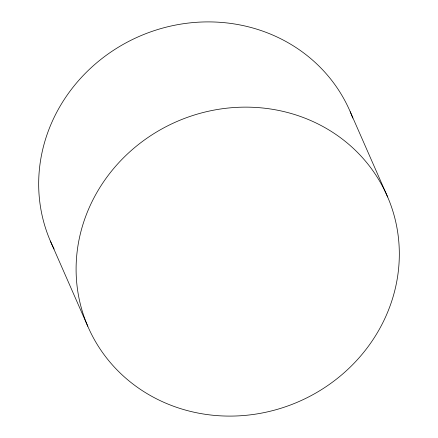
<?xml version="1.0" encoding="UTF-8"?>
<svg xmlns="http://www.w3.org/2000/svg" width="438" height="438" viewBox="0 0 438 438"><rect width="100%" height="100%" fill="white"/><g stroke="black" fill="none" stroke-linecap="round" stroke-linejoin="round"><path stroke-width="0.66" d="M350.219 111.734L387.635 196.969A163.27 152.731 -23.7 0 1 215.003 415.448A163.27 152.731 -23.7 0 1 110.486 172.435A163.27 152.731 -23.7 0 1 387.635 196.969M50.365 241.031L87.781 326.266M54.115 249.058A163.27 152.731 -23.7 0 1 138.945 36.513A163.27 152.731 -23.7 0 1 352.765 118.057"/></g></svg>
